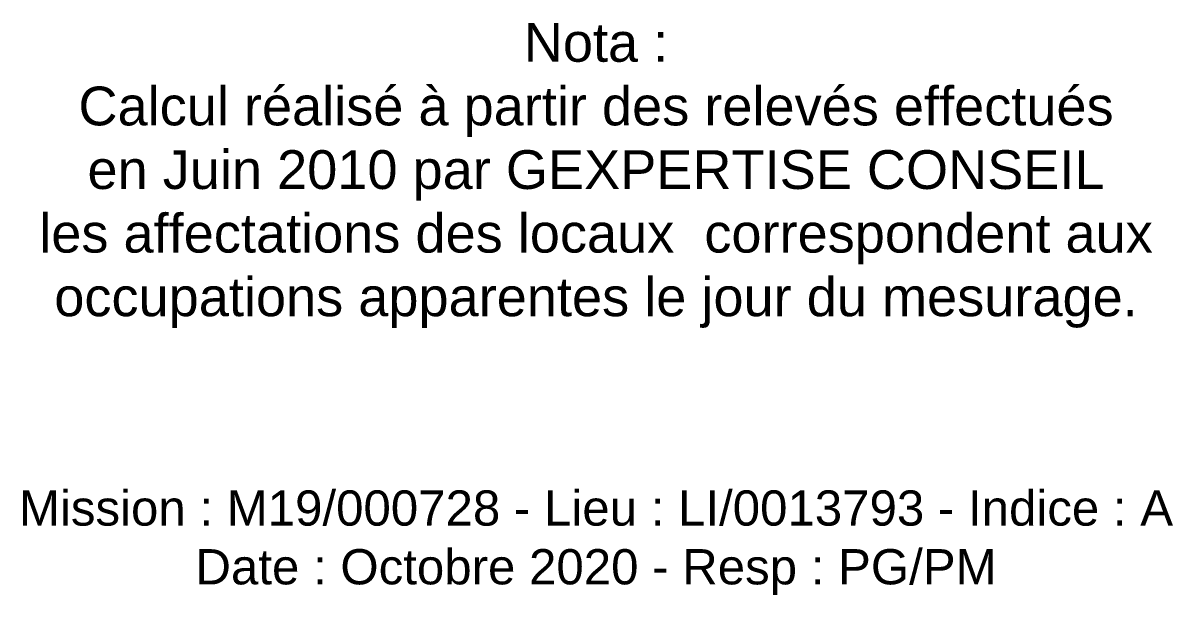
# Paper-space layout 'Test_Lisp_E0_A3 (SDP)' of a CAD drawing. Header units: metres. Extents: x 32.5 to 40.8, y 0.5 to 27.5.
# Drawn here: x 33.48 to 40.01, y 4.43 to 7.67 of the extents above; entities that cross this region are included whole.
import ezdxf

# ---------------------------------------------------------------- set-up
doc = ezdxf.new("R2010")
doc.units = ezdxf.units.M
doc.layers.add('GEX_MEP_cartouche', color=7, linetype='Continuous')
doc.styles.add('INT_Roman', font='swiss.ttf')
doc.styles.add('swis BT roman', font='swiss.ttf')

psp = doc.layouts.new('Test_Lisp_E0_A3 (SDP)')

# ---------------------------------------------------------------- texts
at = {"layer": 'GEX_MEP_cartouche', "insert": (36.7312, 6.8084), "char_height": 0.22, "width": 9.638466, "attachment_point": 5, "line_spacing_factor": 0.984, "style": 'INT_Roman'}
psp.add_mtext('Nota :\\PCalcul réalisé à partir des relevés effectués \\Pen Juin 2010 par GEXPERTISE CONSEIL\\Ples affectations des locaux  correspondent aux\\Poccupations apparentes le jour du mesurage.', dxfattribs=at)
at = {"layer": 'GEX_MEP_cartouche', "insert": (36.7312, 5.0214), "char_height": 0.199922, "width": 6.49341, "attachment_point": 2, "style": 'swis BT roman'}
psp.add_mtext('Mission : M19/000728 - Lieu : LI/0013793 - Indice : A\\PDate : Octobre 2020 - Resp : PG/PM', dxfattribs=at)

doc.saveas('drawing.dxf')
